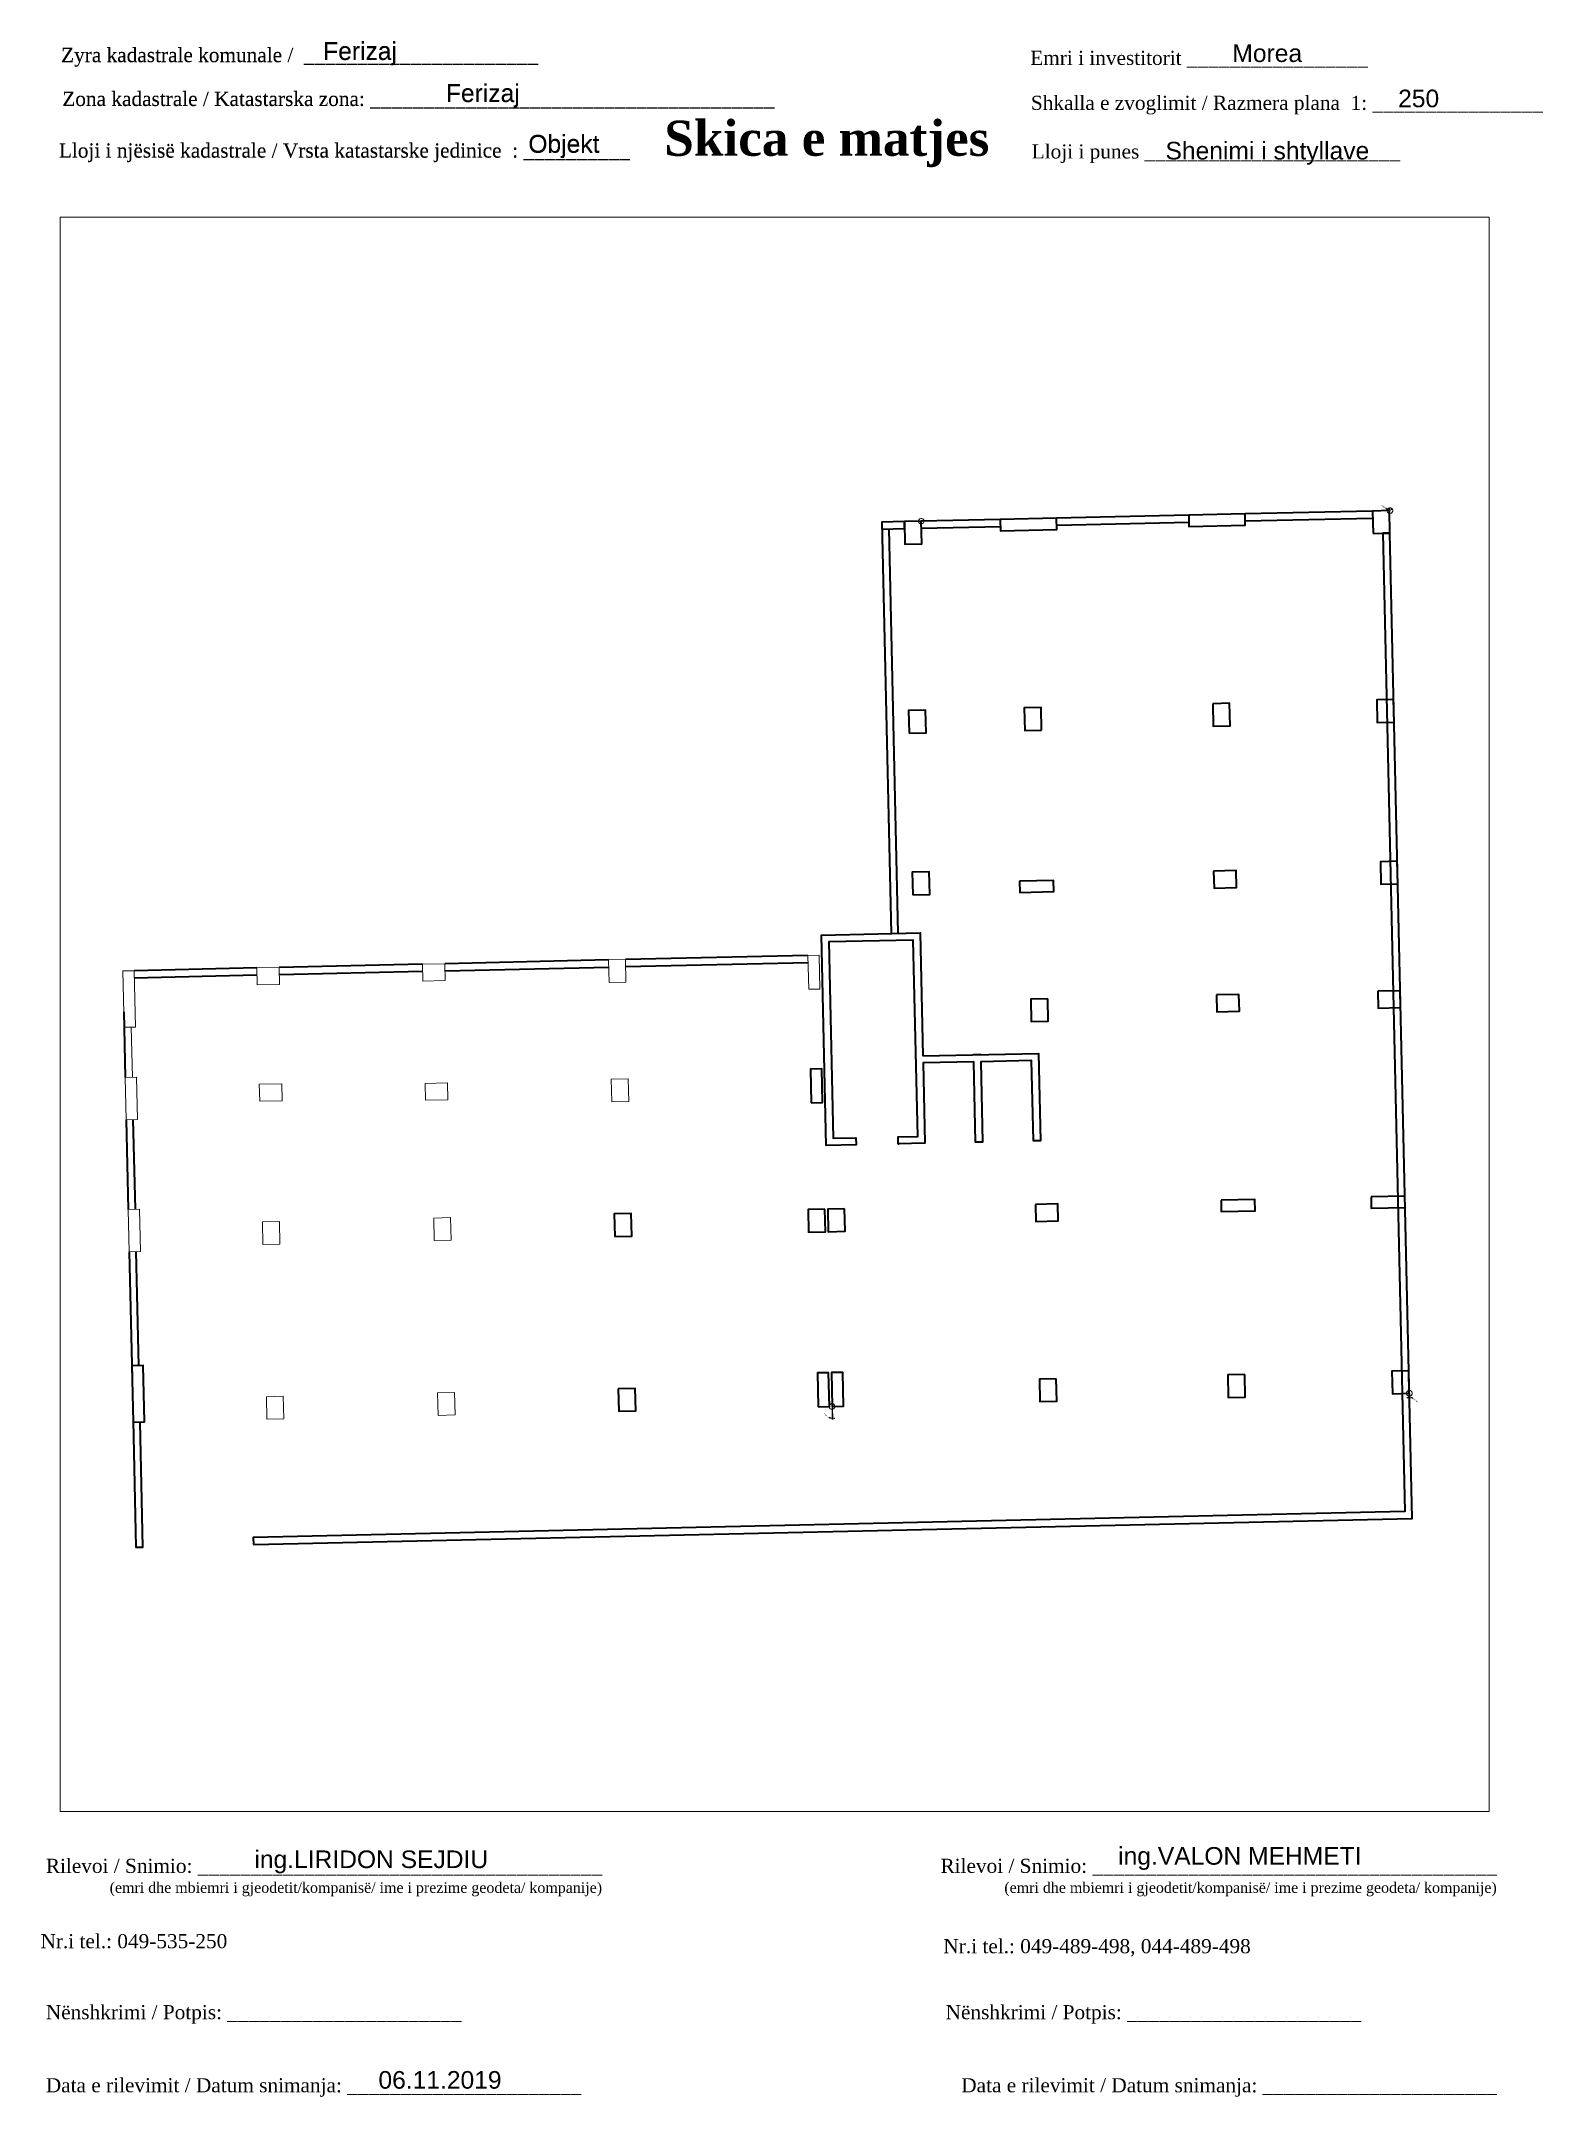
# Paper-space layout 'Manuali' of a CAD drawing. Header units: metres. Extents: x 1 to 214, y 1 to 293.
# The model-space entities are those that its viewports show. They can reach past a viewport. Long polylines and large blocks are cut down to what shows.
import ezdxf

# ---------------------------------------------------------------- set-up
doc = ezdxf.new("R2010")
doc.units = ezdxf.units.M
doc.header["$PDMODE"] = 32
doc.header["$PDSIZE"] = 0.2
doc.layers.get('Defpoints').update_dxf_attribs({"lineweight": 0})
for name, color, linetype, lineweight in [('Matjet_04.12.2019', 1, 'Continuous', 0), ('Parcelat baze', 7, 'Continuous', 0), ('shytllat', 5, 'Continuous', 0), ('Structural - Bearing_Pen_No__27', 7, 'Continuous', 35), ('Te dhenat e gjeodetit', 7, 'Continuous', 0), ('txt korniza', 7, 'Continuous', 0)]:
    doc.layers.add(name, color=color, linetype=linetype, lineweight=lineweight)
doc.styles.get("Standard").update_dxf_attribs({"font": 'arial.ttf'})
doc.dimstyles.get("Standard").update_dxf_attribs({"dimtxt": 0.18, "dimasz": 0.18, "dimexe": 0.18, "dimexo": 0.0625, "dimgap": 0.09, "dimtad": 0, "dimtih": 1, "dimtoh": 1, "dimdec": 4, "dimzin": 0, "dimdsep": 46, "dimtxsty": 'Standard', "dimcen": 0.09, "dimadec": 0, "dimazin": 0, "dimtfac": 1, "dimtdec": 4, "dimtofl": 0, "dimtmove": 0, "dimatfit": 3, "dimfxl": 1, "dimtolj": 1, "dimtzin": 0, "dimarcsym": 0})

# ---------------------------------------------------------------- blocks, each defined once
blk = doc.blocks.new('*D293')
at = {"layer": 'Defpoints', "color": 0, "transparency": 16777216}
for p in [(7511954.188, 4692346.787), (7511954.192, 4692346.791), (7511954.447, 4692346.465)]:
    blk.add_point(p, dxfattribs=at)
at = {"layer": 'Matjet_04.12.2019', "color": 0, "lineweight": -2, "transparency": 16777216}
for p, q in [((7511954.198, 4692346.775), (7511954.475, 4692346.43)), ((7511954.202, 4692346.778), (7511954.479, 4692346.433)), ((7511954.377, 4692346.408), (7511954.332, 4692346.408)), ((7511954.412, 4692346.437), (7511954.377, 4692346.408)), ((7511954.486, 4692346.496), (7511954.521, 4692346.524))]:
    blk.add_line(p, q, dxfattribs=at)
at = {"layer": 'Matjet_04.12.2019', "color": 0, "transparency": 16777216}
for points in [[(7511954.407, 4692346.442), (7511954.417, 4692346.431), (7511954.447, 4692346.465)], [(7511954.481, 4692346.502), (7511954.491, 4692346.49), (7511954.451, 4692346.468)]]:
    blk.add_solid(points, dxfattribs=at)
at = {"layer": 'Matjet_04.12.2019', "color": 0, "transparency": 16777216, "insert": (7511954.216, 4692346.408), "char_height": 0.045, "attachment_point": 5}
blk.add_mtext('\\A1;0.0050', dxfattribs=at)
blk = doc.blocks.new('*D294')
at = {"layer": 'Defpoints', "color": 0, "transparency": 16777216}
for p in [(7511970.161, 4692359.622), (7511970.162, 4692359.624), (7511970.259, 4692359.503)]:
    blk.add_point(p, dxfattribs=at)
at = {"layer": 'Matjet_04.12.2019', "color": 0, "lineweight": -2, "transparency": 16777216}
for p, q in [((7511970.171, 4692359.61), (7511970.286, 4692359.467)), ((7511970.172, 4692359.611), (7511970.287, 4692359.468)), ((7511970.223, 4692359.474), (7511970.188, 4692359.445)), ((7511970.294, 4692359.531), (7511970.329, 4692359.559)), ((7511970.329, 4692359.559), (7511970.374, 4692359.559))]:
    blk.add_line(p, q, dxfattribs=at)
at = {"layer": 'Matjet_04.12.2019', "color": 0, "transparency": 16777216}
for points in [[(7511970.218, 4692359.479), (7511970.227, 4692359.468), (7511970.258, 4692359.502)], [(7511970.29, 4692359.537), (7511970.299, 4692359.525), (7511970.259, 4692359.503)]]:
    blk.add_solid(points, dxfattribs=at)
at = {"layer": 'Matjet_04.12.2019', "color": 0, "transparency": 16777216, "insert": (7511970.49, 4692359.559), "char_height": 0.045, "attachment_point": 5}
blk.add_mtext('\\A1;0.0020', dxfattribs=at)
blk = doc.blocks.new('*D295')
at = {"layer": 'Defpoints', "color": 0, "transparency": 16777216}
for p in [(7511950.519, 4692384.078), (7511950.549, 4692384.04), (7511950.565, 4692384.053)]:
    blk.add_point(p, dxfattribs=at)
at = {"layer": 'Matjet_04.12.2019', "color": 0, "lineweight": -2, "transparency": 16777216}
for p, q in [((7511950.449, 4692384.022), (7511950.404, 4692384.022)), ((7511950.484, 4692384.05), (7511950.449, 4692384.022)), ((7511950.54, 4692384.052), (7511950.491, 4692384.113)), ((7511950.555, 4692384.065), (7511950.506, 4692384.126)), ((7511950.57, 4692384.119), (7511950.605, 4692384.147))]:
    blk.add_line(p, q, dxfattribs=at)
at = {"layer": 'Matjet_04.12.2019', "color": 0, "transparency": 16777216}
for points in [[(7511950.479, 4692384.056), (7511950.489, 4692384.044), (7511950.519, 4692384.078)], [(7511950.565, 4692384.124), (7511950.574, 4692384.113), (7511950.535, 4692384.09)]]:
    blk.add_solid(points, dxfattribs=at)
at = {"layer": 'Matjet_04.12.2019', "color": 0, "transparency": 16777216, "insert": (7511950.288, 4692384.022), "char_height": 0.045, "attachment_point": 5}
blk.add_mtext('\\A1;0.0200', dxfattribs=at)

msp = doc.modelspace()

# ---------------------------------------------------------------- linework, layer by layer
at = {"layer": 'Matjet_04.12.2019', "color": 1}
for p in [(7511950.565, 4692384.05257), (7511937.59393, 4692373.63462), (7511970.16248, 4692359.6236), (7511954.188, 4692346.78737)]:
    msp.add_point(p, dxfattribs=at)
at = {"layer": 'shytllat', "color": 8, "linetype": 'Continuous', "lineweight": 35}
msp.add_line((7511945.83861, 4692361.53432), (7511936.85454, 4692372.72012), dxfattribs=at)
at = {"layer": 'shytllat', "color": 8, "linetype": 'Continuous', "lineweight": 35, "flags": 128}
for points in [[(7511950.08161, 4692383.66432), (7511946.55451, 4692380.83147)], [(7511946.71129, 4692380.63626), (7511950.2384, 4692383.46911)], [(7511944.99518, 4692379.57907), (7511941.33876, 4692376.64235)], [(7511941.49554, 4692376.44714), (7511945.15197, 4692379.38386)], [(7511939.77943, 4692375.38995), (7511937.59393, 4692373.63462)], [(7511937.75071, 4692373.43941), (7511939.93622, 4692375.19474)], [(7511936.5024, 4692372.75794), (7511945.64369, 4692361.37777)], [(7511943.77727, 4692358.96234), (7511938.72731, 4692354.90638)], [(7511938.88386, 4692354.71147), (7511943.93382, 4692358.76743)], [(7511938.25951, 4692354.53066), (7511933.7296, 4692350.89238)], [(7511933.88615, 4692350.69747), (7511938.41606, 4692354.33575)], [(7511933.10587, 4692350.39142), (7511929.14518, 4692347.21033)], [(7511929.30173, 4692347.01541), (7511933.26242, 4692350.19651)], [(7511928.52145, 4692346.70937), (7511925.13002, 4692343.98548)], [(7511925.28657, 4692343.79057), (7511928.678, 4692346.51445)], [(7511925.72684, 4692342.60501), (7511927.18515, 4692340.78931)], [(7511930.3116, 4692337.2959), (7511928.31937, 4692339.77637)], [(7511928.12378, 4692339.61928), (7511930.11666, 4692337.13933)], [(7511933.78779, 4692332.9678), (7511931.2509, 4692336.1264)], [(7511931.05598, 4692335.96985), (7511933.87468, 4692332.46038)], [(7511934.81398, 4692331.29088), (7511937.62365, 4692327.79265), (7511937.81856, 4692327.9492), (7511935.04019, 4692331.40847)]]:
    msp.add_lwpolyline(points, dxfattribs=at)
for points in [[(7511950.58257, 4692383.04059), (7511951.05037, 4692383.41631), (7511950.54941, 4692384.04004), (7511950.08161, 4692383.66432)], [(7511944.99518, 4692379.57907), (7511945.24566, 4692379.2672), (7511946.80499, 4692380.5196), (7511946.55451, 4692380.83147)], [(7511954.74797, 4692378.81254), (7511954.28017, 4692378.43682), (7511954.78113, 4692377.81309), (7511955.24893, 4692378.18881)], [(7511939.77943, 4692375.38995), (7511940.02991, 4692375.07808), (7511941.58924, 4692376.33048), (7511941.33876, 4692376.64235)], [(7511949.7395, 4692374.78991), (7511950.24046, 4692374.16618), (7511950.70826, 4692374.5419), (7511950.2073, 4692375.16563)], [(7511958.34112, 4692374.33882), (7511957.87332, 4692373.9631), (7511958.37428, 4692373.33937), (7511958.84208, 4692373.71509)], [(7511937.59393, 4692373.63462), (7511937.12613, 4692373.2589), (7511937.62709, 4692372.63517), (7511938.09489, 4692373.01089)], [(7511936.6592, 4692372.56274), (7511937.28292, 4692373.06369), (7511937.12613, 4692373.2589), (7511936.5024, 4692372.75794)], [(7511945.49251, 4692370.35278), (7511944.99155, 4692370.97651), (7511944.52375, 4692370.60079), (7511945.02471, 4692369.97706)], [(7511953.37993, 4692370.09763), (7511953.75565, 4692369.62984), (7511954.37938, 4692370.1308), (7511954.00366, 4692370.59859)], [(7511960.59288, 4692370.25767), (7511960.9686, 4692369.78987), (7511961.59233, 4692370.29083), (7511961.21661, 4692370.75863)], [(7511941.82565, 4692367.40767), (7511942.29345, 4692367.78339), (7511941.79249, 4692368.40712), (7511941.32469, 4692368.0314)], [(7511956.13018, 4692366.67337), (7511956.5059, 4692366.20558), (7511957.12963, 4692366.70653), (7511956.75391, 4692367.17433)], [(7511948.13348, 4692365.62734), (7511948.38396, 4692365.31548), (7511949.31956, 4692366.06691), (7511949.06908, 4692366.37878)], [(7511964.84409, 4692364.32585), (7511965.09457, 4692364.01398), (7511966.03017, 4692364.76542), (7511965.77969, 4692365.07728)], [(7511945.4188, 4692362.93395), (7511945.88659, 4692363.30967), (7511945.38563, 4692363.9334), (7511944.91784, 4692363.55768)], [(7511951.4602, 4692362.92259), (7511950.9924, 4692362.54687), (7511951.49336, 4692361.92314), (7511951.96116, 4692362.29886)], [(7511949.18232, 4692358.61705), (7511952.37894, 4692361.18447), (7511954.32016, 4692358.76752), (7511954.12524, 4692358.61097), (7511952.34057, 4692360.833), (7511950.93718, 4692359.70585), (7511952.72185, 4692357.48381), (7511952.52693, 4692357.32726), (7511950.74226, 4692359.5493), (7511949.33887, 4692358.42214), (7511951.12354, 4692356.2001), (7511950.38662, 4692355.60822), (7511950.23007, 4692355.80314), (7511950.77207, 4692356.23846), (7511946.40851, 4692361.6714), (7511944.06954, 4692359.79278), (7511948.43309, 4692354.35986), (7511949.06057, 4692354.86384), (7511949.21712, 4692354.66892), (7511948.39472, 4692354.0084), (7511943.71744, 4692359.83062), (7511946.44688, 4692362.02287)], [(7511960.69325, 4692360.99203), (7511960.94373, 4692360.68016), (7511961.87933, 4692361.4316), (7511961.62885, 4692361.74347)], [(7511969.65996, 4692360.24607), (7511969.19216, 4692359.87035), (7511969.69312, 4692359.24662), (7511970.16092, 4692359.62234)], [(7511955.55547, 4692356.86553), (7511955.93119, 4692356.39773), (7511956.55492, 4692356.89869), (7511956.1792, 4692357.36649)], [(7511965.11929, 4692356.59916), (7511964.65149, 4692356.22344), (7511965.15245, 4692355.59971), (7511965.62025, 4692355.97543)], [(7511947.05157, 4692354.8856), (7511947.36344, 4692355.13608), (7511946.612, 4692356.07168), (7511946.30013, 4692355.8212)], [(7511949.73139, 4692352.18781), (7511949.26359, 4692351.81209), (7511949.76455, 4692351.18836), (7511950.23235, 4692351.56408)], [(7511950.27552, 4692352.62484), (7511949.80772, 4692352.24912), (7511950.30868, 4692351.62539), (7511950.77648, 4692352.00111)], [(7511959.90354, 4692352.41004), (7511959.43574, 4692352.03432), (7511959.9367, 4692351.41059), (7511960.4045, 4692351.78631)], [(7511944.40273, 4692346.88192), (7511944.87053, 4692347.25764), (7511944.36957, 4692347.88137), (7511943.90177, 4692347.50565)], [(7511954.1919, 4692346.79051), (7511954.50376, 4692347.04099), (7511953.75232, 4692347.97658), (7511953.44046, 4692347.7261)], [(7511953.80371, 4692346.47872), (7511954.11557, 4692346.7292), (7511953.36413, 4692347.6648), (7511953.05227, 4692347.41432)], [(7511947.785, 4692342.671), (7511948.286, 4692342.047), (7511948.754, 4692342.423), (7511948.253, 4692343.046)], [(7511934.8446, 4692331.25138), (7511935.15646, 4692331.50186), (7511933.90406, 4692333.06119), (7511933.5922, 4692332.81071)]]:
    msp.add_lwpolyline(points, close=True, dxfattribs=at)
at = {"layer": 'shytllat', "color": 8, "linetype": 'Continuous', "lineweight": 35}
msp.add_lwpolyline([(7511940.87518, 4692330.40417), (7511972.94223, 4692356.15943), (7511951.05037, 4692383.41631), (7511950.85546, 4692383.25977), (7511972.59078, 4692356.19777), (7511940.71863, 4692330.59909), (7511940.87518, 4692330.40417)], dxfattribs=at)
at = {"layer": 'shytllat', "color": 8, "flags": 128}
for points in [[(7511944.52871, 4692358.02675), (7511944.84057, 4692358.27723), (7511944.08913, 4692359.21282), (7511943.77727, 4692358.96234)], [(7511938.76047, 4692353.90693), (7511938.25951, 4692354.53066), (7511938.72731, 4692354.90638), (7511939.22827, 4692354.28265)], [(7511949.73139, 4692352.18781), (7511949.26359, 4692351.81209), (7511949.76455, 4692351.18836), (7511950.23235, 4692351.56408)], [(7511941.87638, 4692350.98557), (7511941.40858, 4692350.60985), (7511940.90762, 4692351.23358), (7511941.37542, 4692351.6093)], [(7511933.10587, 4692350.39142), (7511933.7296, 4692350.89238), (7511934.10532, 4692350.42458), (7511933.48159, 4692349.92362)], [(7511929.5209, 4692346.74253), (7511929.14518, 4692347.21033), (7511928.52145, 4692346.70937), (7511928.89717, 4692346.24157)], [(7511935.75398, 4692347.09434), (7511936.1297, 4692346.62655), (7511936.75343, 4692347.12751), (7511936.37771, 4692347.5953)], [(7511953.05227, 4692347.41432), (7511953.36413, 4692347.6648), (7511954.11557, 4692346.7292), (7511953.80371, 4692346.47872)], [(7511926.07056, 4692342.17568), (7511926.38242, 4692342.42616), (7511925.13002, 4692343.98548), (7511924.81816, 4692343.735)], [(7511931.73067, 4692343.99121), (7511932.10639, 4692343.52342), (7511931.48266, 4692343.02246), (7511931.10694, 4692343.49025)], [(7511938.90406, 4692343.49165), (7511939.37186, 4692343.86737), (7511939.87282, 4692343.24364), (7511939.40502, 4692342.86792)], [(7511928.12378, 4692339.61928), (7511927.18448, 4692340.78877), (7511927.49634, 4692341.03925), (7511928.43564, 4692339.86976)], [(7511934.66467, 4692339.06063), (7511934.16371, 4692339.68436), (7511934.63151, 4692340.06008), (7511935.13247, 4692339.43635)], [(7511943.25508, 4692339.03249), (7511943.75604, 4692338.40876), (7511943.28824, 4692338.03304), (7511942.78728, 4692338.65677)], [(7511930.11666, 4692337.13933), (7511930.42787, 4692337.38929), (7511931.36717, 4692336.21979), (7511931.05531, 4692335.96931)], [(7511938.515, 4692335.225), (7511939.016, 4692334.601), (7511938.548, 4692334.226), (7511938.047, 4692334.849)], [(7511933.5922, 4692332.81071), (7511933.90406, 4692333.06119), (7511935.15646, 4692331.50186), (7511934.8446, 4692331.25138)]]:
    msp.add_lwpolyline(points, close=True, dxfattribs=at)
msp.add_lwpolyline([(7511926.26615, 4692342.33277), (7511927.38007, 4692340.94586)], dxfattribs=at)
at = {"layer": 'Structural - Bearing_Pen_No__27', "color": 7, "linetype": 'Continuous', "lineweight": 35}
for p, q in [((7511950.78063, 4692359.90076), (7511950.58571, 4692359.74421)), ((7511950.38662, 4692355.60822), (7511950.41546, 4692355.63139)), ((7511950.38662, 4692355.60822), (7511950.41546, 4692355.63139))]:
    msp.add_line(p, q, dxfattribs=at)

# ---------------------------------------------------------------- dimensions: what is measured, and where the dimension line sits
at = {"layer": 'Matjet_04.12.2019', "color": 1}
for p1, p2, distance, picture, middle in [((7511950.565, 4692384.05257), (7511950.54941, 4692384.04004), -0.0486, '*D295', (7511950.28798, 4692384.02158)), ((7511970.16092, 4692359.62234), (7511970.16248, 4692359.6236), -0.15461, '*D294', (7511970.4903, 4692359.55941)), ((7511954.1919, 4692346.79051), (7511954.188, 4692346.78737), 0.41384, '*D293', (7511954.21615, 4692346.40836))]:
    dim = msp.add_aligned_dim(p1=p1, p2=p2, distance=distance, dimstyle='Standard', override={"dimscale": 0.25}, dxfattribs=at)
    dim.commit()
    dim.dimension.update_dxf_attribs({"geometry": picture, "text_midpoint": middle})

psp = doc.layouts.new('Manuali')

# ---------------------------------------------------------------- linework, layer by layer
at = {"layer": 'Parcelat baze'}
psp.add_lwpolyline([(3.76, 41.33), (206.58, 41.33), (206.58, 267.56), (3.76, 267.56)], close=True, dxfattribs=at)

# ---------------------------------------------------------------- texts
at = {"layer": 'Te dhenat e gjeodetit'}
for s, insert, char_height, width, attachment_point in [('ing.LIRIDON SEJDIU', (31.32, 35.8), 2.5, 35.1364, 1), ('ing.VALON MEHMETI', (188.47, 36.28), 2.5, 39.2225, 3), ('{\\fTimes New Roman|b0|i0|c0|p18; Rilevoi / Snimio: ______________________________________\\P             \\H0.75x;(emri dhe mbiemri i gjeodetit/kompanisë/ ime i prezime geodeta/ kompanije)}', (0.96, 34.62), 2, 87.3883, 1), ('{\\fTimes New Roman|b0|i0|c0|p18; Rilevoi / Snimio: ______________________________________\\P             \\H0.75x;(emri dhe mbiemri i gjeodetit/kompanisë/ ime i prezime geodeta/ kompanije)}', (207.67, 34.62), 2, 87.3883, 3), ('{\\fTimes New Roman|b0|i0|c0|p18;Nr.i tel.: 049-535-250                                }', (0.96, 23.93), 2, 83.344, 1), ('{\\fTimes New Roman|b0|i0|c0|p18;Nr.i tel.: 049-489-498, 044-489-498\\P                                }', (172.75, 23.22), 2, 83.344, 3), ('{\\fTimes New Roman|b0|i0|c0|p18; Nënshkrimi / Potpis: ______________________\\P                                 }', (0.96, 13.86), 2, 83.344, 1), ('{\\fTimes New Roman|b0|i0|c0|p18; Nënshkrimi / Potpis: ______________________\\P                                 }', (188.43, 13.86), 2, 83.344, 3)]:
    psp.add_mtext(s, dxfattribs=dict(at, insert=insert, char_height=char_height, width=width, attachment_point=attachment_point))
at = {"layer": 'txt korniza'}
for s, insert, char_height, width, attachment_point in [('{\\fTimes New Roman|b0|i0|c0|p18; Zyra kadastrale komunale /  ______________________}', (3.13, 291.58), 2, 81.1742, 1), ('Ferizaj', (41.08, 292.39), 2.5, 19.3474, 1), ('Ferizaj', (41.08, 292.34), 2.5, 19.3474, 1), ('Morea', (170.14, 292.06), 2.5, 28.7154, 1), ('{\\fTimes New Roman|b0|i0|c0|p18; Zyra kadastrale komunale /  ______________________}', (3.13, 291.53), 2, 81.1742, 1), ('{\\fTimes New Roman|b0|i0|c0|p18;Emri i investitorit _________________}', (141.45, 291.15), 2, 98.5379, 1), ('Ferizaj', (58.51, 286.42), 2.5, 40.037, 1), ('Ferizaj', (58.51, 286.37), 2.5, 40.037, 1), ('{\\fTimes New Roman|b0|i0|c0|p18; Zona kadastrale / Katastarska zona: ______________________________________}', (3.3, 285.36), 2, 101.8807, 1), ('{\\fTimes New Roman|b0|i0|c0|p18; Zona kadastrale / Katastarska zona: ______________________________________}', (3.3, 285.31), 2, 101.8807, 1), ('{\\fTimes New Roman|b0|i0|c0|p18; Shkalla e zvoglimit / Razmera plana  1: ________________}', (140.79, 284.77), 2, 98.5379, 1), ('250', (193.67, 285.64), 2.5, 19.3474, 1), ('{\\fBook Antiqua|b1|i0|c0|p18;\\H1.333x;^I^I\\H1.8755x;^I^I^ISkica e matjes}', (49.5, 281.25), 2, 93.8913, 1), ('{\\fTimes New Roman|b0|i0|c0|p18; Lloji i njësisë kadastrale / Vrsta katastarske jedinice  : __________ }', (2.82, 278.03), 2, 108.0893, 1), ('{\\fTimes New Roman|b0|i0|c0|p18; Lloji i njësisë kadastrale / Vrsta katastarske jedinice  : __________ }', (2.82, 277.98), 2, 108.0893, 1), ('Objekt', (70.21, 279.23), 2.5, 14.2476, 1), ('Objekt', (70.21, 279.17), 2.5, 14.2476, 1), ('{\\fTimes New Roman|b0|i0|c0|p18;Lloji i punes ________________________}', (141.66, 277.87), 2, 98.5379, 1), ('Shenimi i shtyllave', (160.65, 278.23), 2.5, 28.7154, 1), ('{\\fTimes New Roman|b0|i0|c0|p18; Data e rilevimit / Datum snimanja: ______________________\\P                                 }', (0.96, 3.49), 2, 83.344, 1), ('06.11.2019', (48.93, 4.5), 2.5, 19.3474, 1), ('{\\fTimes New Roman|b0|i0|c0|p18; Data e rilevimit / Datum snimanja: ______________________\\P                                 }', (207.67, 3.49), 2, 83.344, 3)]:
    psp.add_mtext(s, dxfattribs=dict(at, insert=insert, char_height=char_height, width=width, attachment_point=attachment_point))

# ---------------------------------------------------------------- viewports
at = {"layer": 'Parcelat baze', "view_target_point": (370776.42676, 310629.56983), "view_twist_angle": 1402.521587664553}
vp = psp.add_viewport(center=(105.17, 154.44), size=(202.82, 226.234), view_center_point=(8333223.21861, -867869.98151), view_height=56.55854, dxfattribs=at)
vp.dxf.flags = 0x10000  # cut along an outline
vp.dxf.clipping_boundary_handle = psp.add_lwpolyline([(3.76, 41.33), (206.58, 41.33), (206.58, 267.56), (3.76, 267.56)], format="xyb", close=True, dxfattribs={"invisible": 1}).dxf.handle

doc.saveas('drawing.dxf')
